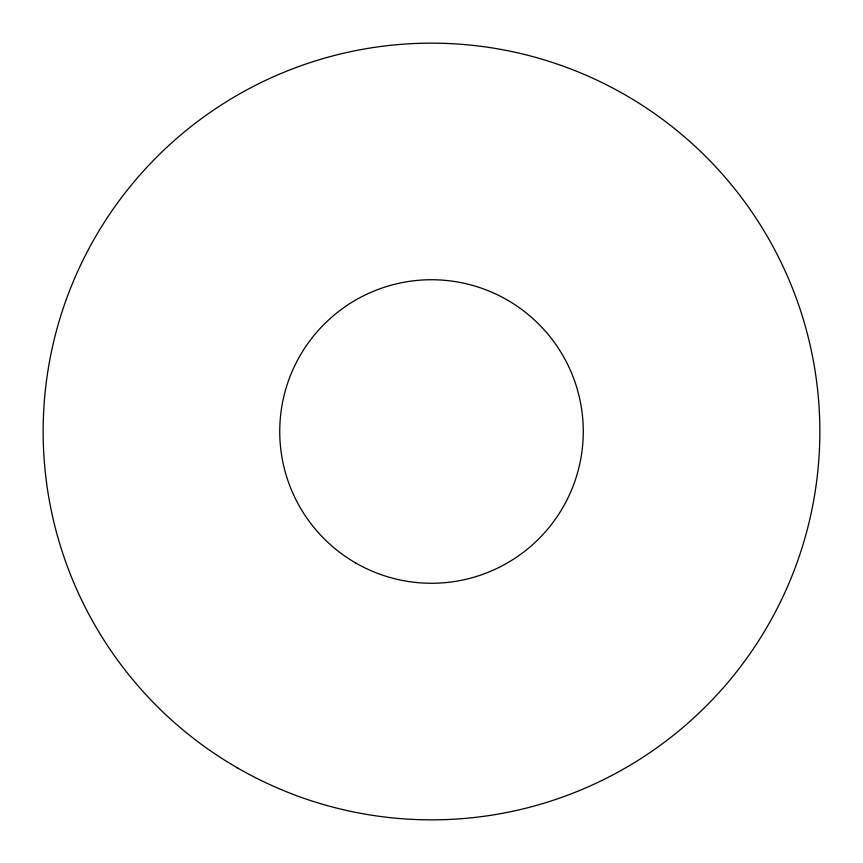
<?xml version="1.0" encoding="UTF-8"?>
<svg xmlns="http://www.w3.org/2000/svg" width="863" height="863" viewBox="0 0 863 863"><rect width="100%" height="100%" fill="white"/><g stroke="black" fill="none" stroke-linecap="round" stroke-linejoin="round"><path stroke-width="1.29" d="M355.621 562.935A151.769 151.769 0 0 0 583.269 431.5A151.769 151.769 0 0 0 355.621 300.065A151.769 151.769 0 0 0 355.621 562.935M237.325 767.822A388.35 388.35 0 0 0 819.85 431.5A388.35 388.35 0 0 0 237.325 95.178A388.35 388.35 0 0 0 237.325 767.822"/></g></svg>
